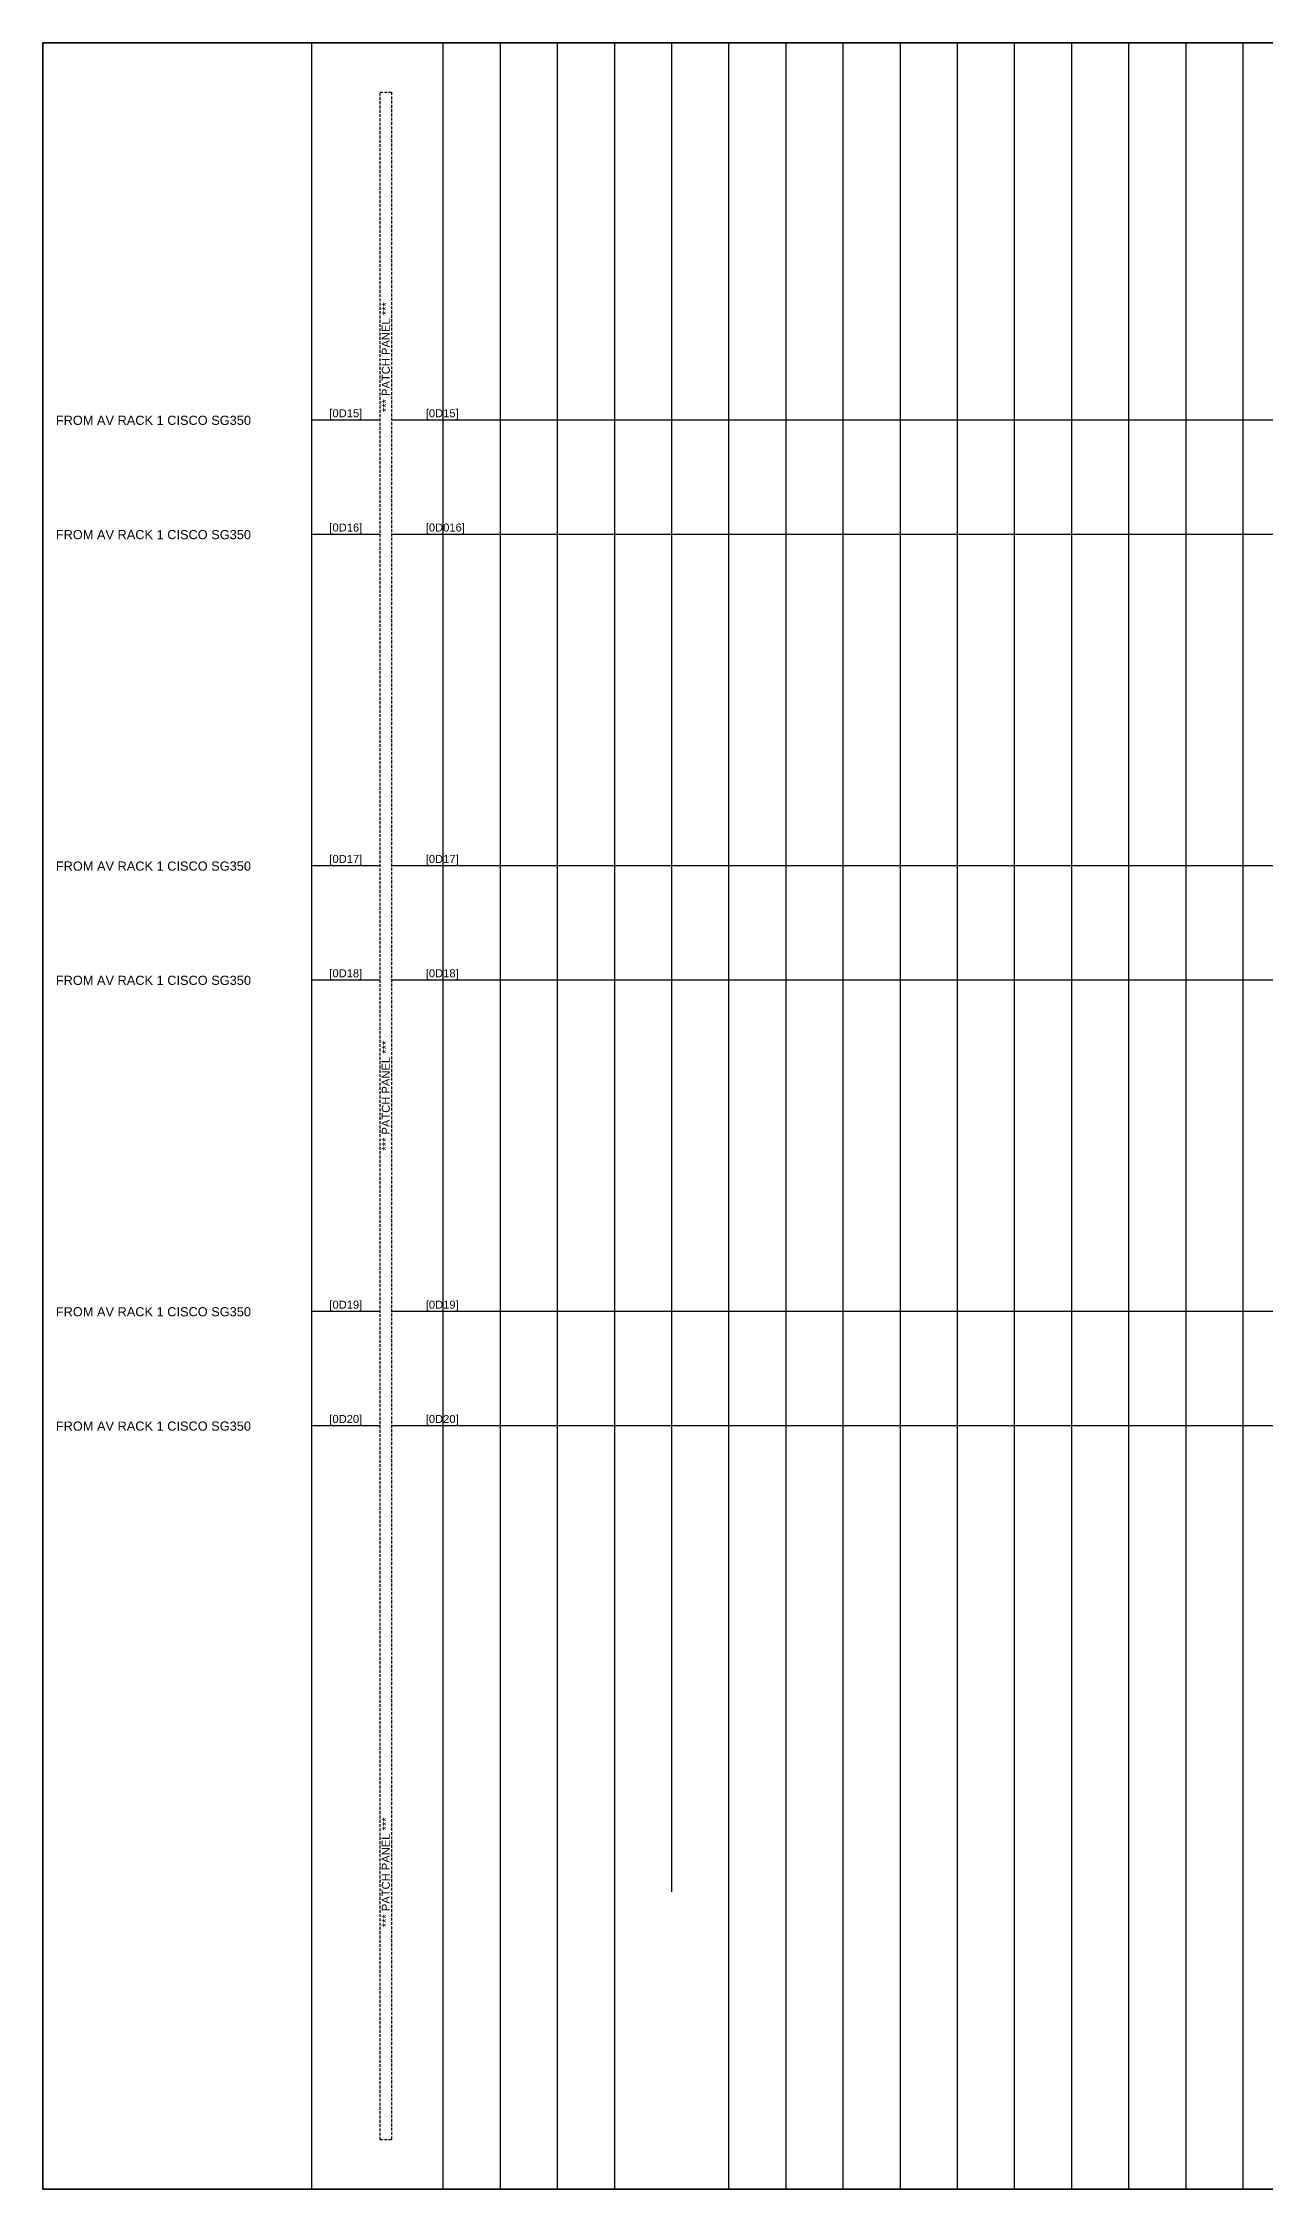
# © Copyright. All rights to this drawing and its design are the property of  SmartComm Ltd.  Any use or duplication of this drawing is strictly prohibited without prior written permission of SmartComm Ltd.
# Model space of a CAD drawing. Header units: millimetres. Extents: x 9 to 573, y 6 to 411.
# Drawn here: x 8.8 to 234.6, y 5.8 to 402.1 of the extents above; entities that cross this region are included whole.
import ezdxf

# ---------------------------------------------------------------- set-up
doc = ezdxf.new("R2010")
doc.units = ezdxf.units.MM
doc.linetypes.add('DASHED2', pattern=[0.375, 0.25, -0.125])
for name, color, linetype in [('SC - Cat - Green - Data', 84, 'Continuous'), ('SC - Text', 7, 'Continuous'), ('SC - TITLE_BLOCK', 7, 'Continuous')]:
    doc.layers.add(name, color=color, linetype=linetype)
doc.layers.add('SC - Xlines', color=252, linetype='Continuous', plot=False)
doc.styles.add('ARIAL', font='arial.ttf')
doc.styles.get("Standard").update_dxf_attribs({"font": 'arial.ttf'})

msp = doc.modelspace()

# ---------------------------------------------------------------- linework, layer by layer
at = {"linetype": 'Continuous'}
msp.add_lwpolyline([(8.83, 5.79), (515.38, 5.79), (515.38, 402.12), (8.83, 402.12)], close=True, dxfattribs=at)
at = {"linetype": 'DASHED2', "ltscale": 2.110578}
msp.add_lwpolyline([(71.1, 14.88), (71.1, 393.05), (73.21, 393.05), (73.21, 14.88)], close=True, dxfattribs=at)
at = {"layer": 'SC - Cat - Green - Data', "ltscale": 2.110578}
for points in [[(71.1, 332.47), (58.43, 332.47)], [(250.92, 332.47), (73.21, 332.47)], [(71.1, 311.36), (58.43, 311.36)], [(377.55, 311.36), (73.21, 311.36)], [(71.1, 250.16), (58.43, 250.16)], [(250.92, 250.16), (73.21, 250.16)], [(71.1, 229.05), (58.43, 229.05)], [(377.55, 229.05), (73.21, 229.05)], [(71.1, 167.84), (58.43, 167.84)], [(250.92, 167.84), (73.21, 167.84)], [(71.1, 146.74), (58.43, 146.74)], [(377.55, 146.74), (73.21, 146.74)]]:
    msp.add_lwpolyline(points, dxfattribs=at)
at = {"layer": 'SC - TITLE_BLOCK'}
msp.add_lwpolyline([(8.83, 402.12), (572.98, 402.12), (572.98, 5.79), (8.83, 5.79)], close=True, dxfattribs=at)
at = {"layer": 'SC - Xlines', "ltscale": 2.110578, "transparency": 33554687}
msp.add_lwpolyline([(11.55, 402.12), (515.37, 402.12), (515.37, 5.79), (8.84, 5.79), (8.84, 402.12)], dxfattribs=at)
at = {"layer": 'SC - Xlines', "ltscale": 2.110578}
for points in [[(58.43, 402.12), (58.43, 5.79)], [(93.26, 402.12), (93.26, 5.79)], [(114.37, 402.12), (114.37, 5.79)], [(135.47, 402.12), (135.47, 5.79)], [(156.58, 402.12), (156.58, 5.79)], [(177.68, 402.12), (177.68, 5.79)], [(198.79, 402.12), (198.79, 5.79)], [(219.89, 402.12), (219.89, 5.79)]]:
    msp.add_lwpolyline(points, dxfattribs=at)
at = {"layer": 'SC - Xlines', "color": 250, "ltscale": 2.110578}
for points in [[(82.71, 402.12), (82.71, 5.79)], [(103.81, 402.12), (103.81, 5.79)], [(124.92, 402.12), (124.92, 60.67)], [(146.02, 402.12), (146.02, 5.79)], [(167.13, 402.12), (167.13, 5.79)], [(188.24, 402.12), (188.24, 5.79)], [(209.34, 402.12), (209.34, 5.79)], [(230.45, 402.12), (230.45, 5.79)]]:
    msp.add_lwpolyline(points, dxfattribs=at)

# ---------------------------------------------------------------- texts
at = {"layer": 'SC - Text', "ltscale": 0.422116, "char_height": 1.4774, "width": 57.6256, "attachment_point": 1, "rotation": 90, "style": 'ARIAL'}
for insert in [(71.42, 333.94), (71.42, 197.55), (71.42, 54.12)]:
    msp.add_mtext('*** PATCH PANEL ***', dxfattribs=dict(at, insert=insert))
at = {"layer": 'SC - Text', "ltscale": 0.422116}
for s, insert, char_height, width, attachment_point in [('FROM AV RACK 1 CISCO SG350', (11.22, 332.42), 1.6885, 40.2936, 4), ('[0D15]', (64.77, 332.55), 1.477, 5.4854, 8), ('[0D15]', (79.54, 332.55), 1.477, 6.5732, 7), ('[0D16]', (64.77, 311.45), 1.477, 5.4854, 8), ('[0D016]', (79.54, 311.45), 1.477, 6.5732, 7), ('FROM AV RACK 1 CISCO SG350', (11.22, 311.31), 1.6885, 40.2936, 4), ('FROM AV RACK 1 CISCO SG350', (11.22, 250.1), 1.6885, 40.2936, 4), ('[0D17]', (64.77, 250.24), 1.477, 5.4854, 8), ('[0D17]', (79.54, 250.24), 1.477, 6.5732, 7), ('FROM AV RACK 1 CISCO SG350', (11.22, 229), 1.6885, 40.2936, 4), ('[0D18]', (64.77, 229.13), 1.477, 5.4854, 8), ('[0D18]', (79.54, 229.13), 1.477, 6.5732, 7), ('FROM AV RACK 1 CISCO SG350', (11.22, 167.79), 1.6885, 40.2936, 4), ('[0D19]', (64.77, 167.93), 1.477, 5.4854, 8), ('[0D19]', (79.54, 167.93), 1.477, 6.5732, 7), ('FROM AV RACK 1 CISCO SG350', (11.22, 146.68), 1.6885, 40.2936, 4), ('[0D20]', (64.77, 146.82), 1.477, 5.4854, 8), ('[0D20]', (79.54, 146.82), 1.477, 6.5732, 7)]:
    msp.add_mtext(s, dxfattribs=dict(at, insert=insert, char_height=char_height, width=width, attachment_point=attachment_point))

doc.saveas('drawing.dxf')
